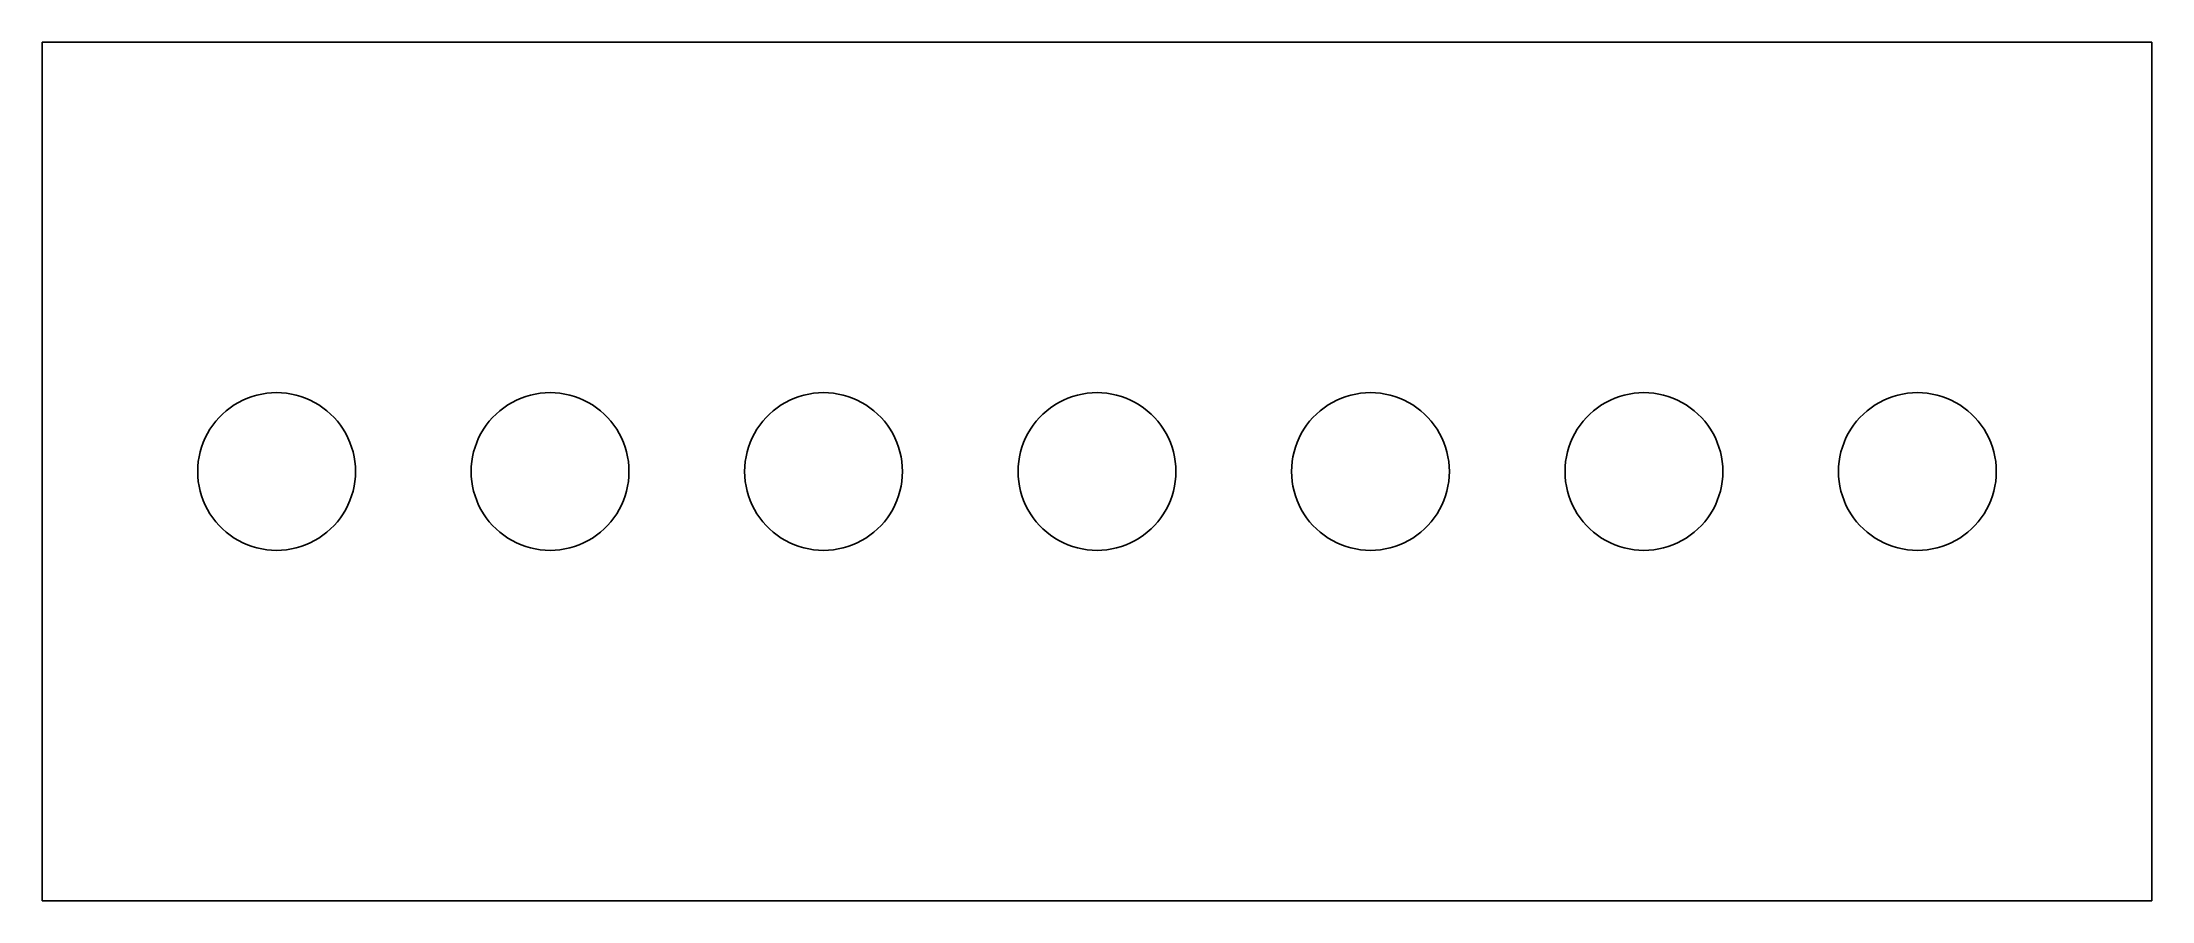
# Model space of a CAD drawing. Header units: metres. Extents: x 0 to 270, y 0 to 110.
import ezdxf

# ---------------------------------------------------------------- set-up
doc = ezdxf.new("R2010")
doc.units = ezdxf.units.M

msp = doc.modelspace()

# ---------------------------------------------------------------- linework, layer by layer
for p, q in [((270, 110), (0, 110)), ((0, 110), (0, 0)), ((270, 0), (270, 110)), ((27.4882, 64.7827), (28.1074, 64.9211)), ((28.1074, 64.9211), (28.7341, 65.0204)), ((28.7341, 65.0204), (29.3658, 65.0801)), ((29.3658, 65.0801), (30, 65.1)), ((30, 65.1), (30.6342, 65.0801)), ((30.6342, 65.0801), (31.2659, 65.0204)), ((31.2659, 65.0204), (31.8925, 64.9211)), ((31.8925, 64.9211), (32.5118, 64.7827)), ((62.4882, 64.7827), (63.1074, 64.9211)), ((63.1074, 64.9211), (63.7341, 65.0204)), ((63.7341, 65.0204), (64.3658, 65.0801)), ((64.3658, 65.0801), (65, 65.1)), ((65, 65.1), (65.6342, 65.0801)), ((65.6342, 65.0801), (66.2659, 65.0204)), ((66.2659, 65.0204), (66.8925, 64.9211)), ((66.8925, 64.9211), (67.5118, 64.7827)), ((97.4882, 64.7827), (98.1075, 64.9211)), ((98.1075, 64.9211), (98.7341, 65.0204)), ((98.7341, 65.0204), (99.3658, 65.0801)), ((99.3658, 65.0801), (100, 65.1)), ((100, 65.1), (100.634, 65.0801)), ((100.634, 65.0801), (101.266, 65.0204)), ((101.266, 65.0204), (101.893, 64.9211)), ((101.893, 64.9211), (102.512, 64.7827)), ((132.488, 64.7827), (133.107, 64.9211)), ((133.107, 64.9211), (133.734, 65.0204)), ((133.734, 65.0204), (134.366, 65.0801)), ((134.366, 65.0801), (135, 65.1)), ((135, 65.1), (135.634, 65.0801)), ((135.634, 65.0801), (136.266, 65.0204)), ((136.266, 65.0204), (136.893, 64.9211)), ((136.893, 64.9211), (137.512, 64.7827)), ((167.488, 64.7827), (168.107, 64.9211)), ((168.107, 64.9211), (168.734, 65.0204)), ((168.734, 65.0204), (169.366, 65.0801)), ((169.366, 65.0801), (170, 65.1)), ((170, 65.1), (170.634, 65.0801)), ((170.634, 65.0801), (171.266, 65.0204)), ((171.266, 65.0204), (171.893, 64.9211)), ((171.893, 64.9211), (172.512, 64.7827)), ((202.488, 64.7827), (203.107, 64.9211)), ((203.107, 64.9211), (203.734, 65.0204)), ((203.734, 65.0204), (204.366, 65.0801)), ((204.366, 65.0801), (205, 65.1)), ((205, 65.1), (205.634, 65.0801)), ((205.634, 65.0801), (206.266, 65.0204)), ((206.266, 65.0204), (206.893, 64.9211)), ((206.893, 64.9211), (207.512, 64.7827)), ((237.488, 64.7827), (238.107, 64.9211)), ((238.107, 64.9211), (238.734, 65.0204)), ((238.734, 65.0204), (239.366, 65.0801)), ((239.366, 65.0801), (240, 65.1)), ((240, 65.1), (240.634, 65.0801)), ((240.634, 65.0801), (241.266, 65.0204)), ((241.266, 65.0204), (241.893, 64.9211)), ((241.893, 64.9211), (242.512, 64.7827)), ((22.6374, 61.9139), (23.0861, 62.3626)), ((23.0861, 62.3626), (23.562, 62.7822)), ((23.562, 62.7822), (24.0634, 63.1711)), ((24.0634, 63.1711), (24.5882, 63.5277)), ((24.5882, 63.5277), (25.1343, 63.8507)), ((25.1343, 63.8507), (25.6996, 64.1387)), ((25.6996, 64.1387), (26.2819, 64.3907)), ((26.2819, 64.3907), (26.8789, 64.6057)), ((26.8789, 64.6057), (27.4882, 64.7827)), ((32.5118, 64.7827), (33.1211, 64.6057)), ((33.1211, 64.6057), (33.718, 64.3907)), ((33.718, 64.3907), (34.3004, 64.1387)), ((34.3004, 64.1387), (34.8657, 63.8507)), ((34.8657, 63.8507), (35.4118, 63.5277)), ((35.4118, 63.5277), (35.9366, 63.1711)), ((35.9366, 63.1711), (36.438, 62.7822)), ((36.438, 62.7822), (36.9139, 62.3626)), ((36.9139, 62.3626), (37.3626, 61.9139)), ((57.6374, 61.9139), (58.0861, 62.3626)), ((58.0861, 62.3626), (58.562, 62.7822)), ((58.562, 62.7822), (59.0634, 63.1711)), ((59.0634, 63.1711), (59.5882, 63.5277)), ((59.5882, 63.5277), (60.1343, 63.8507)), ((60.1343, 63.8507), (60.6996, 64.1387)), ((60.6996, 64.1387), (61.2819, 64.3907)), ((61.2819, 64.3907), (61.8789, 64.6057)), ((61.8789, 64.6057), (62.4882, 64.7827)), ((67.5118, 64.7827), (68.1211, 64.6057)), ((68.1211, 64.6057), (68.718, 64.3907)), ((68.718, 64.3907), (69.3004, 64.1387)), ((69.3004, 64.1387), (69.8657, 63.8507)), ((69.8657, 63.8507), (70.4118, 63.5277)), ((70.4118, 63.5277), (70.9366, 63.1711)), ((70.9366, 63.1711), (71.438, 62.7822)), ((71.438, 62.7822), (71.9139, 62.3626)), ((71.9139, 62.3626), (72.3626, 61.9139)), ((92.6374, 61.9139), (93.0861, 62.3626)), ((93.0861, 62.3626), (93.562, 62.7822)), ((93.562, 62.7822), (94.0634, 63.1711)), ((94.0634, 63.1711), (94.5882, 63.5277)), ((94.5882, 63.5277), (95.1343, 63.8507)), ((95.1343, 63.8507), (95.6996, 64.1387)), ((95.6996, 64.1387), (96.2819, 64.3907)), ((96.2819, 64.3907), (96.8789, 64.6057)), ((96.8789, 64.6057), (97.4882, 64.7827)), ((102.512, 64.7827), (103.121, 64.6057)), ((103.121, 64.6057), (103.718, 64.3907)), ((103.718, 64.3907), (104.3, 64.1387)), ((104.3, 64.1387), (104.866, 63.8507)), ((104.866, 63.8507), (105.412, 63.5277)), ((105.412, 63.5277), (105.937, 63.1711)), ((105.937, 63.1711), (106.438, 62.7822)), ((106.438, 62.7822), (106.914, 62.3626)), ((106.914, 62.3626), (107.363, 61.9139)), ((127.637, 61.9139), (128.086, 62.3626)), ((128.086, 62.3626), (128.562, 62.7822)), ((128.562, 62.7822), (129.063, 63.1711)), ((129.063, 63.1711), (129.588, 63.5277)), ((129.588, 63.5277), (130.134, 63.8507)), ((130.134, 63.8507), (130.7, 64.1387)), ((130.7, 64.1387), (131.282, 64.3907)), ((131.282, 64.3907), (131.879, 64.6057)), ((131.879, 64.6057), (132.488, 64.7827)), ((137.512, 64.7827), (138.121, 64.6057)), ((138.121, 64.6057), (138.718, 64.3907)), ((138.718, 64.3907), (139.3, 64.1387)), ((139.3, 64.1387), (139.866, 63.8507)), ((139.866, 63.8507), (140.412, 63.5277)), ((140.412, 63.5277), (140.937, 63.1711)), ((140.937, 63.1711), (141.438, 62.7822)), ((141.438, 62.7822), (141.914, 62.3626)), ((141.914, 62.3626), (142.363, 61.9139)), ((162.637, 61.9139), (163.086, 62.3626)), ((163.086, 62.3626), (163.562, 62.7822)), ((163.562, 62.7822), (164.063, 63.1711)), ((164.063, 63.1711), (164.588, 63.5277)), ((164.588, 63.5277), (165.134, 63.8507)), ((165.134, 63.8507), (165.7, 64.1387)), ((165.7, 64.1387), (166.282, 64.3907)), ((166.282, 64.3907), (166.879, 64.6057)), ((166.879, 64.6057), (167.488, 64.7827)), ((172.512, 64.7827), (173.121, 64.6057)), ((173.121, 64.6057), (173.718, 64.3907)), ((173.718, 64.3907), (174.3, 64.1387)), ((174.3, 64.1387), (174.866, 63.8507)), ((174.866, 63.8507), (175.412, 63.5277)), ((175.412, 63.5277), (175.937, 63.1711)), ((175.937, 63.1711), (176.438, 62.7822)), ((176.438, 62.7822), (176.914, 62.3626)), ((176.914, 62.3626), (177.363, 61.9139)), ((197.637, 61.9139), (198.086, 62.3626)), ((198.086, 62.3626), (198.562, 62.7822)), ((198.562, 62.7822), (199.063, 63.1711)), ((199.063, 63.1711), (199.588, 63.5277)), ((199.588, 63.5277), (200.134, 63.8507)), ((200.134, 63.8507), (200.7, 64.1387)), ((200.7, 64.1387), (201.282, 64.3907)), ((201.282, 64.3907), (201.879, 64.6057)), ((201.879, 64.6057), (202.488, 64.7827)), ((207.512, 64.7827), (208.121, 64.6057)), ((208.121, 64.6057), (208.718, 64.3907)), ((208.718, 64.3907), (209.3, 64.1387)), ((209.3, 64.1387), (209.866, 63.8507)), ((209.866, 63.8507), (210.412, 63.5277)), ((210.412, 63.5277), (210.937, 63.1711)), ((210.937, 63.1711), (211.438, 62.7822)), ((211.438, 62.7822), (211.914, 62.3626)), ((211.914, 62.3626), (212.363, 61.9139)), ((232.637, 61.9139), (233.086, 62.3626)), ((233.086, 62.3626), (233.562, 62.7822)), ((233.562, 62.7822), (234.063, 63.1711)), ((234.063, 63.1711), (234.588, 63.5277)), ((234.588, 63.5277), (235.134, 63.8507)), ((235.134, 63.8507), (235.7, 64.1387)), ((235.7, 64.1387), (236.282, 64.3907)), ((236.282, 64.3907), (236.879, 64.6057)), ((236.879, 64.6057), (237.488, 64.7827)), ((242.512, 64.7827), (243.121, 64.6057)), ((243.121, 64.6057), (243.718, 64.3907)), ((243.718, 64.3907), (244.3, 64.1387)), ((244.3, 64.1387), (244.866, 63.8507)), ((244.866, 63.8507), (245.412, 63.5277)), ((245.412, 63.5277), (245.937, 63.1711)), ((245.937, 63.1711), (246.438, 62.7822)), ((246.438, 62.7822), (246.914, 62.3626)), ((246.914, 62.3626), (247.363, 61.9139)), ((20.8612, 59.3004), (21.1493, 59.8657)), ((21.1493, 59.8657), (21.4723, 60.4118)), ((21.4723, 60.4118), (21.8289, 60.9366)), ((21.8289, 60.9366), (22.2178, 61.438)), ((22.2178, 61.438), (22.6374, 61.9139)), ((37.3626, 61.9139), (37.7822, 61.438)), ((37.7822, 61.438), (38.1711, 60.9366)), ((38.1711, 60.9366), (38.5277, 60.4118)), ((38.5277, 60.4118), (38.8507, 59.8657)), ((38.8507, 59.8657), (39.1387, 59.3004)), ((55.8612, 59.3004), (56.1493, 59.8657)), ((56.1493, 59.8657), (56.4723, 60.4118)), ((56.4723, 60.4118), (56.8289, 60.9366)), ((56.8289, 60.9366), (57.2178, 61.438)), ((57.2178, 61.438), (57.6374, 61.9139)), ((72.3626, 61.9139), (72.7822, 61.438)), ((72.7822, 61.438), (73.1711, 60.9366)), ((73.1711, 60.9366), (73.5277, 60.4118)), ((73.5277, 60.4118), (73.8507, 59.8657)), ((73.8507, 59.8657), (74.1387, 59.3004)), ((90.8612, 59.3004), (91.1493, 59.8657)), ((91.1493, 59.8657), (91.4723, 60.4118)), ((91.4723, 60.4118), (91.8289, 60.9366)), ((91.8289, 60.9366), (92.2178, 61.438)), ((92.2178, 61.438), (92.6374, 61.9139)), ((107.363, 61.9139), (107.782, 61.438)), ((107.782, 61.438), (108.171, 60.9366)), ((108.171, 60.9366), (108.528, 60.4118)), ((108.528, 60.4118), (108.851, 59.8657)), ((108.851, 59.8657), (109.139, 59.3004)), ((125.861, 59.3004), (126.149, 59.8657)), ((126.149, 59.8657), (126.472, 60.4118)), ((126.472, 60.4118), (126.829, 60.9366)), ((126.829, 60.9366), (127.218, 61.438)), ((127.218, 61.438), (127.637, 61.9139)), ((142.363, 61.9139), (142.782, 61.438)), ((142.782, 61.438), (143.171, 60.9366)), ((143.171, 60.9366), (143.528, 60.4118)), ((143.528, 60.4118), (143.851, 59.8657)), ((143.851, 59.8657), (144.139, 59.3004)), ((160.861, 59.3004), (161.149, 59.8657)), ((161.149, 59.8657), (161.472, 60.4118)), ((161.472, 60.4118), (161.829, 60.9366)), ((161.829, 60.9366), (162.218, 61.438)), ((162.218, 61.438), (162.637, 61.9139)), ((177.363, 61.9139), (177.782, 61.438)), ((177.782, 61.438), (178.171, 60.9366)), ((178.171, 60.9366), (178.528, 60.4118)), ((178.528, 60.4118), (178.851, 59.8657)), ((178.851, 59.8657), (179.139, 59.3004)), ((195.861, 59.3004), (196.149, 59.8657)), ((196.149, 59.8657), (196.472, 60.4118)), ((196.472, 60.4118), (196.829, 60.9366)), ((196.829, 60.9366), (197.218, 61.438)), ((197.218, 61.438), (197.637, 61.9139)), ((212.363, 61.9139), (212.782, 61.438)), ((212.782, 61.438), (213.171, 60.9366)), ((213.171, 60.9366), (213.528, 60.4118)), ((213.528, 60.4118), (213.851, 59.8657)), ((213.851, 59.8657), (214.139, 59.3004)), ((230.861, 59.3004), (231.149, 59.8657)), ((231.149, 59.8657), (231.472, 60.4118)), ((231.472, 60.4118), (231.829, 60.9366)), ((231.829, 60.9366), (232.218, 61.438)), ((232.218, 61.438), (232.637, 61.9139)), ((247.363, 61.9139), (247.782, 61.438)), ((247.782, 61.438), (248.171, 60.9366)), ((248.171, 60.9366), (248.528, 60.4118)), ((248.528, 60.4118), (248.851, 59.8657)), ((248.851, 59.8657), (249.139, 59.3004)), ((19.9796, 56.2659), (20.0789, 56.8925)), ((20.0789, 56.8925), (20.2173, 57.5118)), ((20.2173, 57.5118), (20.3943, 58.1211)), ((20.3943, 58.1211), (20.6093, 58.718)), ((20.6093, 58.718), (20.8612, 59.3004)), ((39.1387, 59.3004), (39.3907, 58.718)), ((39.3907, 58.718), (39.6057, 58.1211)), ((39.6057, 58.1211), (39.7827, 57.5118)), ((39.7827, 57.5118), (39.9211, 56.8925)), ((39.9211, 56.8925), (40.0204, 56.2659)), ((54.9796, 56.2659), (55.0789, 56.8925)), ((55.0789, 56.8925), (55.2173, 57.5118)), ((55.2173, 57.5118), (55.3943, 58.1211)), ((55.3943, 58.1211), (55.6093, 58.718)), ((55.6093, 58.718), (55.8612, 59.3004)), ((74.1387, 59.3004), (74.3907, 58.718)), ((74.3907, 58.718), (74.6057, 58.1211)), ((74.6057, 58.1211), (74.7827, 57.5118)), ((74.7827, 57.5118), (74.9211, 56.8925)), ((74.9211, 56.8925), (75.0204, 56.2659)), ((89.9796, 56.2659), (90.0789, 56.8925)), ((90.0789, 56.8925), (90.2173, 57.5118)), ((90.2173, 57.5118), (90.3943, 58.1211)), ((90.3943, 58.1211), (90.6093, 58.718)), ((90.6093, 58.718), (90.8612, 59.3004)), ((109.139, 59.3004), (109.391, 58.718)), ((109.391, 58.718), (109.606, 58.1211)), ((109.606, 58.1211), (109.783, 57.5118)), ((109.783, 57.5118), (109.921, 56.8925)), ((109.921, 56.8925), (110.02, 56.2659)), ((124.98, 56.2659), (125.079, 56.8925)), ((125.079, 56.8925), (125.217, 57.5118)), ((125.217, 57.5118), (125.394, 58.1211)), ((125.394, 58.1211), (125.609, 58.718)), ((125.609, 58.718), (125.861, 59.3004)), ((144.139, 59.3004), (144.391, 58.718)), ((144.391, 58.718), (144.606, 58.1211)), ((144.606, 58.1211), (144.783, 57.5118)), ((144.783, 57.5118), (144.921, 56.8925)), ((144.921, 56.8925), (145.02, 56.2659)), ((159.98, 56.2659), (160.079, 56.8925)), ((160.079, 56.8925), (160.217, 57.5118)), ((160.217, 57.5118), (160.394, 58.1211)), ((160.394, 58.1211), (160.609, 58.718)), ((160.609, 58.718), (160.861, 59.3004)), ((179.139, 59.3004), (179.391, 58.718)), ((179.391, 58.718), (179.606, 58.1211)), ((179.606, 58.1211), (179.783, 57.5118)), ((179.783, 57.5118), (179.921, 56.8925)), ((179.921, 56.8925), (180.02, 56.2659)), ((194.98, 56.2659), (195.079, 56.8925)), ((195.079, 56.8925), (195.217, 57.5118)), ((195.217, 57.5118), (195.394, 58.1211)), ((195.394, 58.1211), (195.609, 58.718)), ((195.609, 58.718), (195.861, 59.3004)), ((214.139, 59.3004), (214.391, 58.718)), ((214.391, 58.718), (214.606, 58.1211)), ((214.606, 58.1211), (214.783, 57.5118)), ((214.783, 57.5118), (214.921, 56.8925)), ((214.921, 56.8925), (215.02, 56.2659)), ((229.98, 56.2659), (230.079, 56.8925)), ((230.079, 56.8925), (230.217, 57.5118)), ((230.217, 57.5118), (230.394, 58.1211)), ((230.394, 58.1211), (230.609, 58.718)), ((230.609, 58.718), (230.861, 59.3004)), ((249.139, 59.3004), (249.391, 58.718)), ((249.391, 58.718), (249.606, 58.1211)), ((249.606, 58.1211), (249.783, 57.5118)), ((249.783, 57.5118), (249.921, 56.8925)), ((249.921, 56.8925), (250.02, 56.2659)), ((19.9, 55), (19.9199, 55.6342)), ((19.9199, 54.3658), (19.9, 55)), ((19.9199, 55.6342), (19.9796, 56.2659)), ((19.9796, 53.7341), (19.9199, 54.3658)), ((40.0204, 56.2659), (40.0801, 55.6342)), ((40.0801, 54.3658), (40.0204, 53.7341)), ((40.0801, 55.6342), (40.1, 55)), ((40.1, 55), (40.0801, 54.3658)), ((54.9, 55), (54.9199, 55.6342)), ((54.9199, 54.3658), (54.9, 55)), ((54.9199, 55.6342), (54.9796, 56.2659)), ((54.9796, 53.7341), (54.9199, 54.3658)), ((75.0204, 56.2659), (75.0801, 55.6342)), ((75.0801, 54.3658), (75.0204, 53.7341)), ((75.0801, 55.6342), (75.1, 55)), ((75.1, 55), (75.0801, 54.3658)), ((89.9, 55), (89.9199, 55.6342)), ((89.9199, 54.3658), (89.9, 55)), ((89.9199, 55.6342), (89.9796, 56.2659)), ((89.9796, 53.7341), (89.9199, 54.3658)), ((110.02, 56.2659), (110.08, 55.6342)), ((110.08, 54.3658), (110.02, 53.7341)), ((110.08, 55.6342), (110.1, 55)), ((110.1, 55), (110.08, 54.3658)), ((124.9, 55), (124.92, 55.6342)), ((124.92, 54.3658), (124.9, 55)), ((124.92, 55.6342), (124.98, 56.2659)), ((124.98, 53.7341), (124.92, 54.3658)), ((145.02, 56.2659), (145.08, 55.6342)), ((145.08, 54.3658), (145.02, 53.7341)), ((145.08, 55.6342), (145.1, 55)), ((145.1, 55), (145.08, 54.3658)), ((159.9, 55), (159.92, 55.6342)), ((159.92, 54.3658), (159.9, 55)), ((159.92, 55.6342), (159.98, 56.2659)), ((159.98, 53.7341), (159.92, 54.3658)), ((180.02, 56.2659), (180.08, 55.6342)), ((180.08, 54.3658), (180.02, 53.7341)), ((180.08, 55.6342), (180.1, 55)), ((180.1, 55), (180.08, 54.3658)), ((194.9, 55), (194.92, 55.6342)), ((194.92, 54.3658), (194.9, 55)), ((194.92, 55.6342), (194.98, 56.2659)), ((194.98, 53.7341), (194.92, 54.3658)), ((215.02, 56.2659), (215.08, 55.6342)), ((215.08, 54.3658), (215.02, 53.7341)), ((215.08, 55.6342), (215.1, 55)), ((215.1, 55), (215.08, 54.3658)), ((229.9, 55), (229.92, 55.6342)), ((229.92, 54.3658), (229.9, 55)), ((229.92, 55.6342), (229.98, 56.2659)), ((229.98, 53.7341), (229.92, 54.3658)), ((250.02, 56.2659), (250.08, 55.6342)), ((250.08, 54.3658), (250.02, 53.7341)), ((250.08, 55.6342), (250.1, 55)), ((250.1, 55), (250.08, 54.3658)), ((20.0789, 53.1074), (19.9796, 53.7341)), ((20.2173, 52.4882), (20.0789, 53.1074)), ((20.3943, 51.8789), (20.2173, 52.4882)), ((20.6093, 51.2819), (20.3943, 51.8789)), ((39.6057, 51.8789), (39.3907, 51.2819)), ((39.7827, 52.4882), (39.6057, 51.8789)), ((39.9211, 53.1074), (39.7827, 52.4882)), ((40.0204, 53.7341), (39.9211, 53.1074)), ((55.0789, 53.1074), (54.9796, 53.7341)), ((55.2173, 52.4882), (55.0789, 53.1074)), ((55.3943, 51.8789), (55.2173, 52.4882)), ((55.6093, 51.2819), (55.3943, 51.8789)), ((74.6057, 51.8789), (74.3907, 51.2819)), ((74.7827, 52.4882), (74.6057, 51.8789)), ((74.9211, 53.1074), (74.7827, 52.4882)), ((75.0204, 53.7341), (74.9211, 53.1074)), ((90.0789, 53.1074), (89.9796, 53.7341)), ((90.2173, 52.4882), (90.0789, 53.1074)), ((90.3943, 51.8789), (90.2173, 52.4882)), ((90.6093, 51.2819), (90.3943, 51.8789)), ((109.606, 51.8789), (109.391, 51.2819)), ((109.783, 52.4882), (109.606, 51.8789)), ((109.921, 53.1074), (109.783, 52.4882)), ((110.02, 53.7341), (109.921, 53.1074)), ((125.079, 53.1074), (124.98, 53.7341)), ((125.217, 52.4882), (125.079, 53.1074)), ((125.394, 51.8789), (125.217, 52.4882)), ((125.609, 51.2819), (125.394, 51.8789)), ((144.606, 51.8789), (144.391, 51.2819)), ((144.783, 52.4882), (144.606, 51.8789)), ((144.921, 53.1074), (144.783, 52.4882)), ((145.02, 53.7341), (144.921, 53.1074)), ((160.079, 53.1074), (159.98, 53.7341)), ((160.217, 52.4882), (160.079, 53.1074)), ((160.394, 51.8789), (160.217, 52.4882)), ((160.609, 51.2819), (160.394, 51.8789)), ((179.606, 51.8789), (179.391, 51.2819)), ((179.783, 52.4882), (179.606, 51.8789)), ((179.921, 53.1074), (179.783, 52.4882)), ((180.02, 53.7341), (179.921, 53.1074)), ((195.079, 53.1074), (194.98, 53.7341)), ((195.217, 52.4882), (195.079, 53.1074)), ((195.394, 51.8789), (195.217, 52.4882)), ((195.609, 51.2819), (195.394, 51.8789)), ((214.606, 51.8789), (214.391, 51.2819)), ((214.783, 52.4882), (214.606, 51.8789)), ((214.921, 53.1074), (214.783, 52.4882)), ((215.02, 53.7341), (214.921, 53.1074)), ((230.079, 53.1074), (229.98, 53.7341)), ((230.217, 52.4882), (230.079, 53.1074)), ((230.394, 51.8789), (230.217, 52.4882)), ((230.609, 51.2819), (230.394, 51.8789)), ((249.606, 51.8789), (249.391, 51.2819)), ((249.783, 52.4882), (249.606, 51.8789)), ((249.921, 53.1074), (249.783, 52.4882)), ((250.02, 53.7341), (249.921, 53.1074)), ((20.8612, 50.6996), (20.6093, 51.2819)), ((21.1493, 50.1343), (20.8612, 50.6996)), ((21.4723, 49.5882), (21.1493, 50.1343)), ((21.8289, 49.0634), (21.4723, 49.5882)), ((22.2178, 48.562), (21.8289, 49.0634)), ((38.1711, 49.0634), (37.7822, 48.562)), ((38.5277, 49.5882), (38.1711, 49.0634)), ((38.8507, 50.1343), (38.5277, 49.5882)), ((39.1387, 50.6996), (38.8507, 50.1343)), ((39.3907, 51.2819), (39.1387, 50.6996)), ((55.8612, 50.6996), (55.6093, 51.2819)), ((56.1493, 50.1343), (55.8612, 50.6996)), ((56.4723, 49.5882), (56.1493, 50.1343)), ((56.8289, 49.0634), (56.4723, 49.5882)), ((57.2178, 48.562), (56.8289, 49.0634)), ((73.1711, 49.0634), (72.7822, 48.562)), ((73.5277, 49.5882), (73.1711, 49.0634)), ((73.8507, 50.1343), (73.5277, 49.5882)), ((74.1387, 50.6996), (73.8507, 50.1343)), ((74.3907, 51.2819), (74.1387, 50.6996)), ((90.8612, 50.6996), (90.6093, 51.2819)), ((91.1493, 50.1343), (90.8612, 50.6996)), ((91.4723, 49.5882), (91.1493, 50.1343)), ((91.8289, 49.0634), (91.4723, 49.5882)), ((92.2178, 48.562), (91.8289, 49.0634)), ((108.171, 49.0634), (107.782, 48.562)), ((108.528, 49.5882), (108.171, 49.0634)), ((108.851, 50.1343), (108.528, 49.5882)), ((109.139, 50.6996), (108.851, 50.1343)), ((109.391, 51.2819), (109.139, 50.6996)), ((125.861, 50.6996), (125.609, 51.2819)), ((126.149, 50.1343), (125.861, 50.6996)), ((126.472, 49.5882), (126.149, 50.1343)), ((126.829, 49.0634), (126.472, 49.5882)), ((127.218, 48.562), (126.829, 49.0634)), ((143.171, 49.0634), (142.782, 48.562)), ((143.528, 49.5882), (143.171, 49.0634)), ((143.851, 50.1343), (143.528, 49.5882)), ((144.139, 50.6996), (143.851, 50.1343)), ((144.391, 51.2819), (144.139, 50.6996)), ((160.861, 50.6996), (160.609, 51.2819)), ((161.149, 50.1343), (160.861, 50.6996)), ((161.472, 49.5882), (161.149, 50.1343)), ((161.829, 49.0634), (161.472, 49.5882)), ((162.218, 48.562), (161.829, 49.0634)), ((178.171, 49.0634), (177.782, 48.562)), ((178.528, 49.5882), (178.171, 49.0634)), ((178.851, 50.1343), (178.528, 49.5882)), ((179.139, 50.6996), (178.851, 50.1343)), ((179.391, 51.2819), (179.139, 50.6996)), ((195.861, 50.6996), (195.609, 51.2819)), ((196.149, 50.1343), (195.861, 50.6996)), ((196.472, 49.5882), (196.149, 50.1343)), ((196.829, 49.0634), (196.472, 49.5882)), ((197.218, 48.562), (196.829, 49.0634)), ((213.171, 49.0634), (212.782, 48.562)), ((213.528, 49.5882), (213.171, 49.0634)), ((213.851, 50.1343), (213.528, 49.5882)), ((214.139, 50.6996), (213.851, 50.1343)), ((214.391, 51.2819), (214.139, 50.6996)), ((230.861, 50.6996), (230.609, 51.2819)), ((231.149, 50.1343), (230.861, 50.6996)), ((231.472, 49.5882), (231.149, 50.1343)), ((231.829, 49.0634), (231.472, 49.5882)), ((232.218, 48.562), (231.829, 49.0634)), ((248.171, 49.0634), (247.782, 48.562)), ((248.528, 49.5882), (248.171, 49.0634)), ((248.851, 50.1343), (248.528, 49.5882)), ((249.139, 50.6996), (248.851, 50.1343)), ((249.391, 51.2819), (249.139, 50.6996)), ((22.6374, 48.0861), (22.2178, 48.562)), ((23.0861, 47.6374), (22.6374, 48.0861)), ((23.562, 47.2178), (23.0861, 47.6374)), ((24.0634, 46.8289), (23.562, 47.2178)), ((24.5882, 46.4723), (24.0634, 46.8289)), ((25.1343, 46.1493), (24.5882, 46.4723)), ((25.6996, 45.8612), (25.1343, 46.1493)), ((34.8657, 46.1493), (34.3004, 45.8612)), ((35.4118, 46.4723), (34.8657, 46.1493)), ((35.9366, 46.8289), (35.4118, 46.4723)), ((36.438, 47.2178), (35.9366, 46.8289)), ((36.9139, 47.6374), (36.438, 47.2178)), ((37.3626, 48.0861), (36.9139, 47.6374)), ((37.7822, 48.562), (37.3626, 48.0861)), ((57.6374, 48.0861), (57.2178, 48.562)), ((58.0861, 47.6374), (57.6374, 48.0861)), ((58.562, 47.2178), (58.0861, 47.6374)), ((59.0634, 46.8289), (58.562, 47.2178)), ((59.5882, 46.4723), (59.0634, 46.8289)), ((60.1343, 46.1493), (59.5882, 46.4723)), ((60.6996, 45.8612), (60.1343, 46.1493)), ((69.8657, 46.1493), (69.3004, 45.8612)), ((70.4118, 46.4723), (69.8657, 46.1493)), ((70.9366, 46.8289), (70.4118, 46.4723)), ((71.438, 47.2178), (70.9366, 46.8289)), ((71.9139, 47.6374), (71.438, 47.2178)), ((72.3626, 48.0861), (71.9139, 47.6374)), ((72.7822, 48.562), (72.3626, 48.0861)), ((92.6374, 48.0861), (92.2178, 48.562)), ((93.0861, 47.6374), (92.6374, 48.0861)), ((93.562, 47.2178), (93.0861, 47.6374)), ((94.0634, 46.8289), (93.562, 47.2178)), ((94.5882, 46.4723), (94.0634, 46.8289)), ((95.1343, 46.1493), (94.5882, 46.4723)), ((95.6996, 45.8612), (95.1343, 46.1493)), ((104.866, 46.1493), (104.3, 45.8612)), ((105.412, 46.4723), (104.866, 46.1493)), ((105.937, 46.8289), (105.412, 46.4723)), ((106.438, 47.2178), (105.937, 46.8289)), ((106.914, 47.6374), (106.438, 47.2178)), ((107.363, 48.0861), (106.914, 47.6374)), ((107.782, 48.562), (107.363, 48.0861)), ((127.637, 48.0861), (127.218, 48.562)), ((128.086, 47.6374), (127.637, 48.0861)), ((128.562, 47.2178), (128.086, 47.6374)), ((129.063, 46.8289), (128.562, 47.2178)), ((129.588, 46.4723), (129.063, 46.8289)), ((130.134, 46.1493), (129.588, 46.4723)), ((130.7, 45.8612), (130.134, 46.1493)), ((139.866, 46.1493), (139.3, 45.8612)), ((140.412, 46.4723), (139.866, 46.1493)), ((140.937, 46.8289), (140.412, 46.4723)), ((141.438, 47.2178), (140.937, 46.8289)), ((141.914, 47.6374), (141.438, 47.2178)), ((142.363, 48.0861), (141.914, 47.6374)), ((142.782, 48.562), (142.363, 48.0861)), ((162.637, 48.0861), (162.218, 48.562)), ((163.086, 47.6374), (162.637, 48.0861)), ((163.562, 47.2178), (163.086, 47.6374)), ((164.063, 46.8289), (163.562, 47.2178)), ((164.588, 46.4723), (164.063, 46.8289)), ((165.134, 46.1493), (164.588, 46.4723)), ((165.7, 45.8612), (165.134, 46.1493)), ((174.866, 46.1493), (174.3, 45.8612)), ((175.412, 46.4723), (174.866, 46.1493)), ((175.937, 46.8289), (175.412, 46.4723)), ((176.438, 47.2178), (175.937, 46.8289)), ((176.914, 47.6374), (176.438, 47.2178)), ((177.363, 48.0861), (176.914, 47.6374)), ((177.782, 48.562), (177.363, 48.0861)), ((197.637, 48.0861), (197.218, 48.562)), ((198.086, 47.6374), (197.637, 48.0861)), ((198.562, 47.2178), (198.086, 47.6374)), ((199.063, 46.8289), (198.562, 47.2178)), ((199.588, 46.4723), (199.063, 46.8289)), ((200.134, 46.1493), (199.588, 46.4723)), ((200.7, 45.8612), (200.134, 46.1493)), ((209.866, 46.1493), (209.3, 45.8612)), ((210.412, 46.4723), (209.866, 46.1493)), ((210.937, 46.8289), (210.412, 46.4723)), ((211.438, 47.2178), (210.937, 46.8289)), ((211.914, 47.6374), (211.438, 47.2178)), ((212.363, 48.0861), (211.914, 47.6374)), ((212.782, 48.562), (212.363, 48.0861)), ((232.637, 48.0861), (232.218, 48.562)), ((233.086, 47.6374), (232.637, 48.0861)), ((233.562, 47.2178), (233.086, 47.6374)), ((234.063, 46.8289), (233.562, 47.2178)), ((234.588, 46.4723), (234.063, 46.8289)), ((235.134, 46.1493), (234.588, 46.4723)), ((235.7, 45.8612), (235.134, 46.1493)), ((244.866, 46.1493), (244.3, 45.8612)), ((245.412, 46.4723), (244.866, 46.1493)), ((245.937, 46.8289), (245.412, 46.4723)), ((246.438, 47.2178), (245.937, 46.8289)), ((246.914, 47.6374), (246.438, 47.2178)), ((247.363, 48.0861), (246.914, 47.6374)), ((247.782, 48.562), (247.363, 48.0861)), ((26.2819, 45.6093), (25.6996, 45.8612)), ((26.8789, 45.3943), (26.2819, 45.6093)), ((27.4882, 45.2173), (26.8789, 45.3943)), ((28.1074, 45.0789), (27.4882, 45.2173)), ((28.7341, 44.9796), (28.1074, 45.0789)), ((29.3658, 44.9199), (28.7341, 44.9796)), ((30, 44.9), (29.3658, 44.9199)), ((30.6342, 44.9199), (30, 44.9)), ((31.2659, 44.9796), (30.6342, 44.9199)), ((31.8925, 45.0789), (31.2659, 44.9796)), ((32.5118, 45.2173), (31.8925, 45.0789)), ((33.1211, 45.3943), (32.5118, 45.2173)), ((33.718, 45.6093), (33.1211, 45.3943)), ((34.3004, 45.8612), (33.718, 45.6093)), ((61.2819, 45.6093), (60.6996, 45.8612)), ((61.8789, 45.3943), (61.2819, 45.6093)), ((62.4882, 45.2173), (61.8789, 45.3943)), ((63.1074, 45.0789), (62.4882, 45.2173)), ((63.7341, 44.9796), (63.1074, 45.0789)), ((64.3658, 44.9199), (63.7341, 44.9796)), ((65, 44.9), (64.3658, 44.9199)), ((65.6342, 44.9199), (65, 44.9)), ((66.2659, 44.9796), (65.6342, 44.9199)), ((66.8925, 45.0789), (66.2659, 44.9796)), ((67.5118, 45.2173), (66.8925, 45.0789)), ((68.1211, 45.3943), (67.5118, 45.2173)), ((68.718, 45.6093), (68.1211, 45.3943)), ((69.3004, 45.8612), (68.718, 45.6093)), ((96.2819, 45.6093), (95.6996, 45.8612)), ((96.8789, 45.3943), (96.2819, 45.6093)), ((97.4882, 45.2173), (96.8789, 45.3943)), ((98.1075, 45.0789), (97.4882, 45.2173)), ((98.7341, 44.9796), (98.1075, 45.0789)), ((99.3658, 44.9199), (98.7341, 44.9796)), ((100, 44.9), (99.3658, 44.9199)), ((100.634, 44.9199), (100, 44.9)), ((101.266, 44.9796), (100.634, 44.9199)), ((101.893, 45.0789), (101.266, 44.9796)), ((102.512, 45.2173), (101.893, 45.0789)), ((103.121, 45.3943), (102.512, 45.2173)), ((103.718, 45.6093), (103.121, 45.3943)), ((104.3, 45.8612), (103.718, 45.6093)), ((131.282, 45.6093), (130.7, 45.8612)), ((131.879, 45.3943), (131.282, 45.6093)), ((132.488, 45.2173), (131.879, 45.3943)), ((133.107, 45.0789), (132.488, 45.2173)), ((133.734, 44.9796), (133.107, 45.0789)), ((134.366, 44.9199), (133.734, 44.9796)), ((135, 44.9), (134.366, 44.9199)), ((135.634, 44.9199), (135, 44.9)), ((136.266, 44.9796), (135.634, 44.9199)), ((136.893, 45.0789), (136.266, 44.9796)), ((137.512, 45.2173), (136.893, 45.0789)), ((138.121, 45.3943), (137.512, 45.2173)), ((138.718, 45.6093), (138.121, 45.3943)), ((139.3, 45.8612), (138.718, 45.6093)), ((166.282, 45.6093), (165.7, 45.8612)), ((166.879, 45.3943), (166.282, 45.6093)), ((167.488, 45.2173), (166.879, 45.3943)), ((168.107, 45.0789), (167.488, 45.2173)), ((168.734, 44.9796), (168.107, 45.0789)), ((169.366, 44.9199), (168.734, 44.9796)), ((170, 44.9), (169.366, 44.9199)), ((170.634, 44.9199), (170, 44.9)), ((171.266, 44.9796), (170.634, 44.9199)), ((171.893, 45.0789), (171.266, 44.9796)), ((172.512, 45.2173), (171.893, 45.0789)), ((173.121, 45.3943), (172.512, 45.2173)), ((173.718, 45.6093), (173.121, 45.3943)), ((174.3, 45.8612), (173.718, 45.6093)), ((201.282, 45.6093), (200.7, 45.8612)), ((201.879, 45.3943), (201.282, 45.6093)), ((202.488, 45.2173), (201.879, 45.3943)), ((203.107, 45.0789), (202.488, 45.2173)), ((203.734, 44.9796), (203.107, 45.0789)), ((204.366, 44.9199), (203.734, 44.9796)), ((205, 44.9), (204.366, 44.9199)), ((205.634, 44.9199), (205, 44.9)), ((206.266, 44.9796), (205.634, 44.9199)), ((206.893, 45.0789), (206.266, 44.9796)), ((207.512, 45.2173), (206.893, 45.0789)), ((208.121, 45.3943), (207.512, 45.2173)), ((208.718, 45.6093), (208.121, 45.3943)), ((209.3, 45.8612), (208.718, 45.6093)), ((236.282, 45.6093), (235.7, 45.8612)), ((236.879, 45.3943), (236.282, 45.6093)), ((237.488, 45.2173), (236.879, 45.3943)), ((238.107, 45.0789), (237.488, 45.2173)), ((238.734, 44.9796), (238.107, 45.0789)), ((239.366, 44.9199), (238.734, 44.9796)), ((240, 44.9), (239.366, 44.9199)), ((240.634, 44.9199), (240, 44.9)), ((241.266, 44.9796), (240.634, 44.9199)), ((241.893, 45.0789), (241.266, 44.9796)), ((242.512, 45.2173), (241.893, 45.0789)), ((243.121, 45.3943), (242.512, 45.2173)), ((243.718, 45.6093), (243.121, 45.3943)), ((244.3, 45.8612), (243.718, 45.6093)), ((0, 0), (270, 0))]:
    msp.add_line(p, q)

doc.saveas('drawing.dxf')
